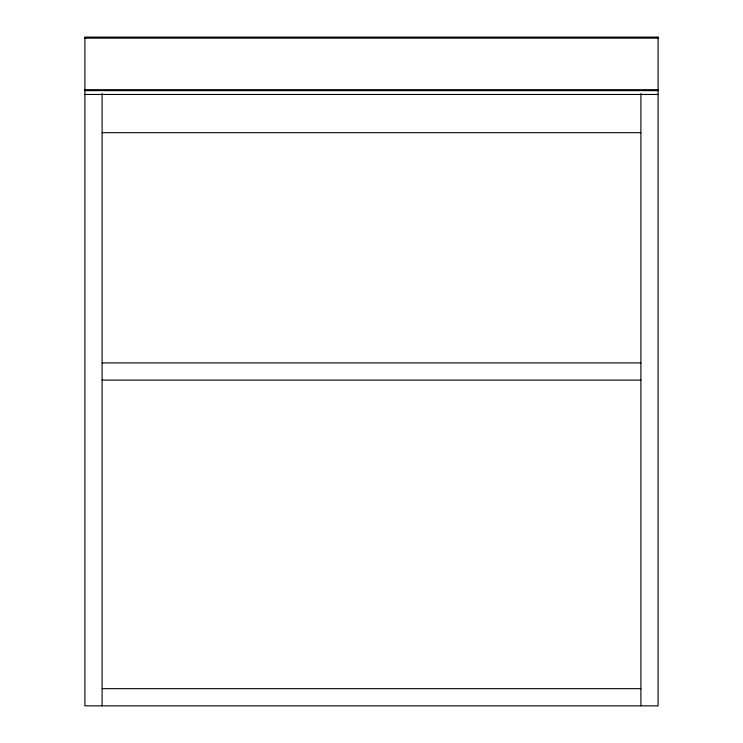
<?xml version="1.0" encoding="UTF-8"?>
<svg xmlns="http://www.w3.org/2000/svg" width="743" height="743" viewBox="0 0 743 743"><rect width="100%" height="100%" fill="white"/><g stroke="black" fill="none" stroke-linecap="round" stroke-linejoin="round"><path stroke-width="1.11" d="M84.916 37.503L658.084 37.503M84.916 38.107L658.084 38.107M84.916 89.689L658.084 89.689M84.916 90.646L658.084 90.646M84.916 94.463L658.084 94.463M102.107 132.681L640.893 132.681M102.107 362.9L640.893 362.9M102.107 380.1L640.893 380.1M102.107 688.659L640.893 688.659M640.893 93.544L640.893 705.85M102.107 93.544L102.107 705.85M658.084 37.15L84.916 37.15L84.916 705.85L658.084 705.85L658.084 37.15"/></g></svg>
